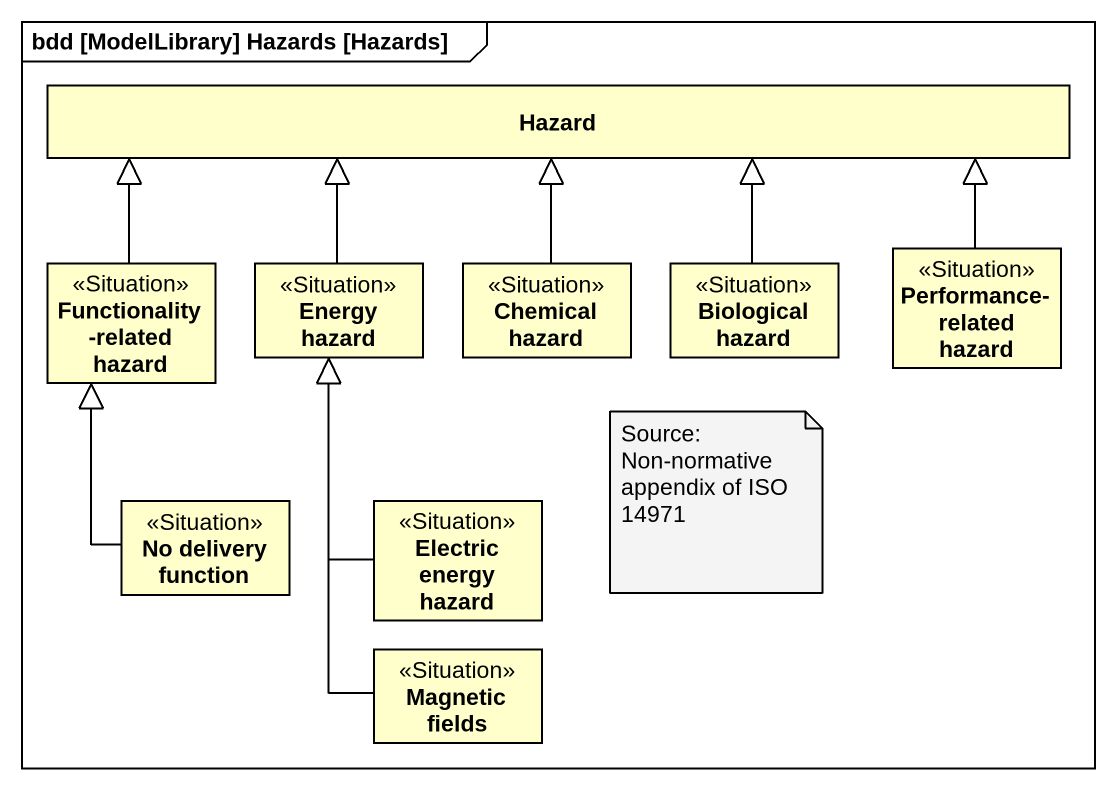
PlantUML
@startuml
mainframe bdd [ModelLibrary] Hazards [Hazards]
hide circle
hide empty members
class Hazard
class "Functionality-related hazard" as Functionality_related_hazard <<Situation>>
class "Energy hazard" as Energy_hazard <<Situation>>
class "Chemical hazard" as Chemical_hazard <<Situation>>
class "Biological hazard" as Biological_hazard <<Situation>>
class "Performance-related hazard" as Performance_related_hazard <<Situation>>
class "No delivery function" as No_delivery_function <<Situation>>
class "Electric energy hazard" as Electric_energy_hazard <<Situation>>
class "Magnetic fields" as Magnetic_fields <<Situation>>
Functionality_related_hazard -right-|> Hazard
Energy_hazard -up-|> Hazard
Chemical_hazard -up-|> Hazard
Biological_hazard -up-|> Hazard
Performance_related_hazard -left-|> Hazard
No_delivery_function -up-|> Functionality_related_hazard
Electric_energy_hazard -up-|> Energy_hazard
Magnetic_fields -up-|> Energy_hazard
note as N1
  Source: Non-normative appendix of ISO 14971
end note
@enduml
